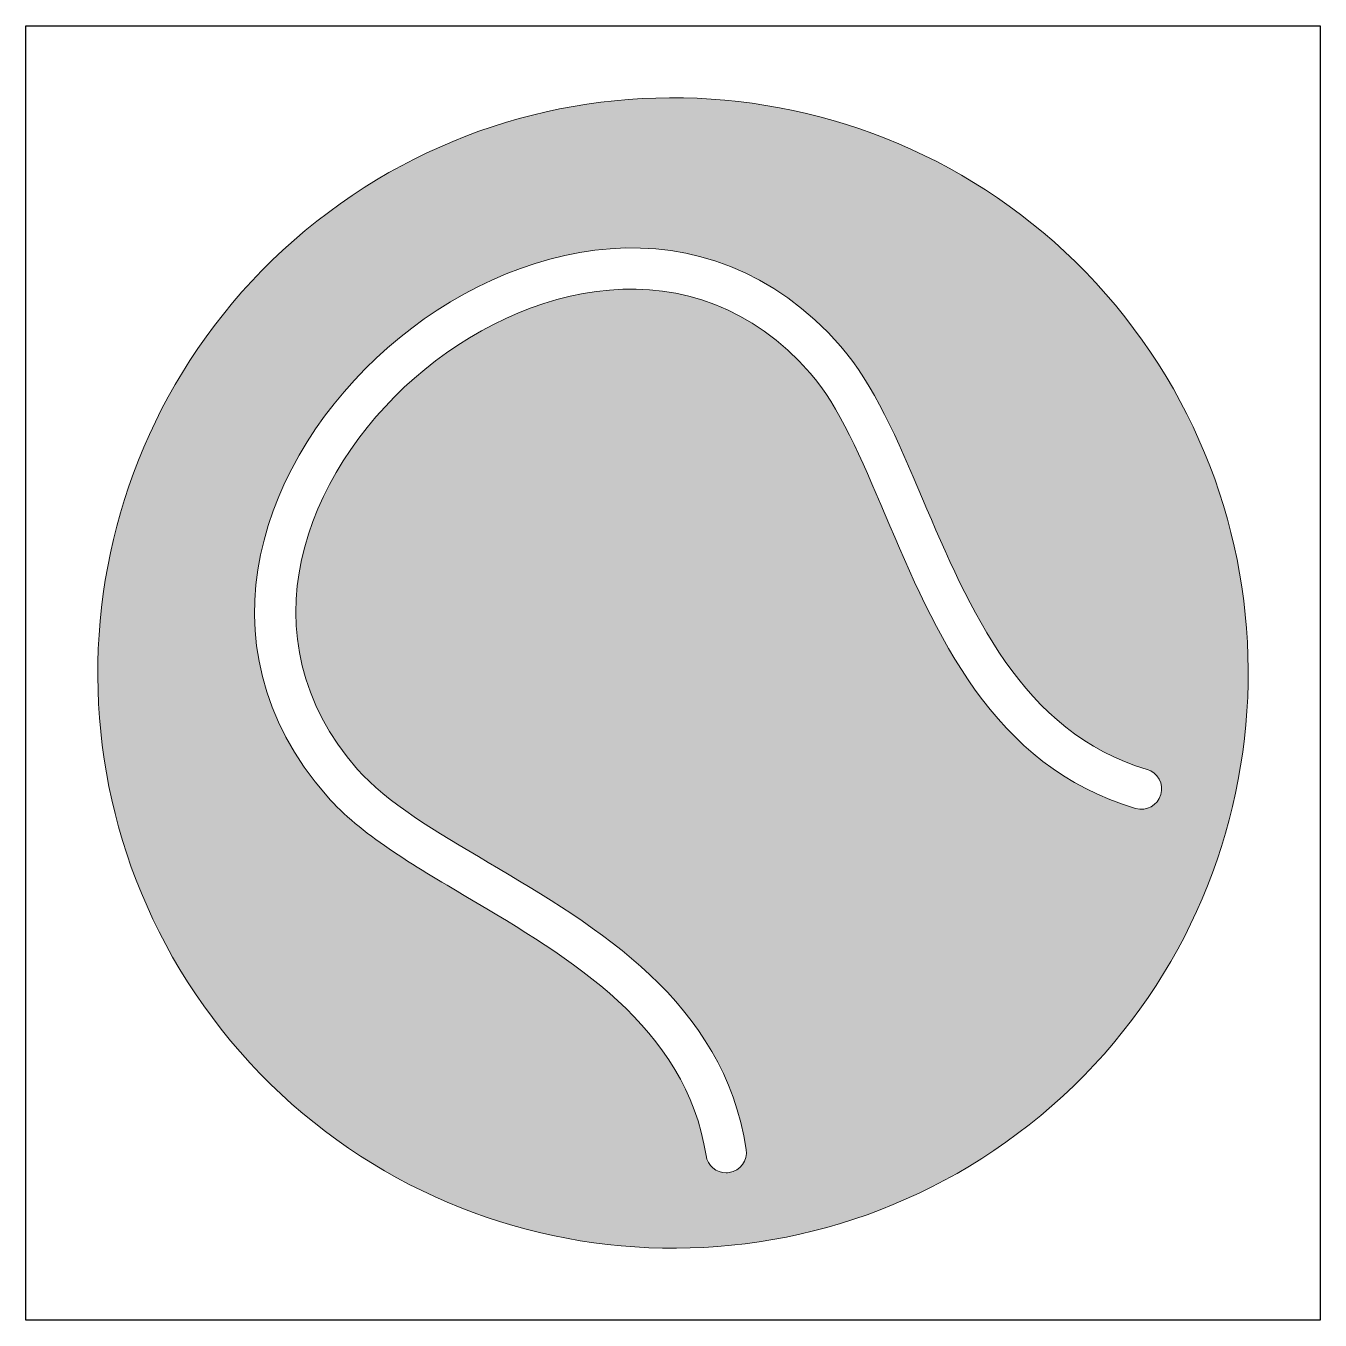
# Model space of a CAD drawing. Header units: inches. Extents: x 0 to 114, y 0 to 114.
import ezdxf

# ---------------------------------------------------------------- set-up
doc = ezdxf.new("R2010")
doc.units = ezdxf.units.IN
doc.header["$MEASUREMENT"] = 0
doc.layers.add('Image Background', color=7, linetype='Continuous')
doc.layers.add('Layer 1', color=7, linetype='Continuous')
picture_1 = doc.add_image_def('image1.png', size_in_pixel=(1350, 1350))

msp = doc.modelspace()

# ---------------------------------------------------------------- hatches: boundary and pattern name
at = {"layer": 'Layer 1', "true_color": 0x57b6dd}
h = msp.add_hatch(color=143, dxfattribs=at)
h.dxf.hatch_style = 2
edge = h.paths.add_edge_path()
edge.add_spline(control_points=[(95.37, 90.62), (76.88, 111.72), (44.79, 113.85), (23.68, 95.37), (2.58, 76.88), (0.45, 44.79), (18.93, 23.68), (37.42, 2.58), (69.51, 0.45), (90.62, 18.93), (111.72, 37.42), (113.85, 69.51), (95.37, 90.62)], knot_values=[0, 0, 0, 0, 1, 1, 1, 2, 2, 2, 3, 3, 3, 4, 4, 4, 4], degree=3, periodic=1)
edge = h.paths.add_edge_path()
edge.add_spline(control_points=[(98.01, 45.19), (85.32, 48.91), (80.31, 60.71), (75.89, 71.12), (73.79, 76.07), (71.81, 80.74), (69.27, 83.63), (59, 95.36), (43.95, 91.62), (34.31, 83.19), (24.7, 74.76), (19.03, 60.36), (29.3, 48.63), (31.83, 45.73), (36.2, 43.15), (40.83, 40.42), (50.57, 34.66), (61.6, 28.14), (63.61, 15.07), (63.76, 14.09), (63.09, 13.18), (62.11, 13.03), (62.02, 13.01), (61.93, 13.01), (61.84, 13.01), (60.97, 13.01), (60.2, 13.64), (60.07, 14.53), (58.32, 25.92), (48.06, 31.98), (39.01, 37.33), (34.13, 40.21), (29.52, 42.94), (26.6, 46.26), (14.71, 59.85), (21.04, 76.32), (31.95, 85.88), (42.89, 95.46), (60.07, 99.58), (71.97, 85.99), (74.88, 82.67), (76.97, 77.74), (79.19, 72.52), (83.3, 62.85), (87.95, 51.88), (99.02, 48.63), (99.97, 48.36), (100.51, 47.36), (100.23, 46.41), (99.95, 45.46), (98.96, 44.91), (98.01, 45.19)], knot_values=[0, 0, 0, 0, 1, 1, 1, 2, 2, 2, 3, 3, 3, 4, 4, 4, 5, 5, 5, 6, 6, 6, 7, 7, 7, 8, 8, 8, 9, 9, 9, 10, 10, 10, 11, 11, 11, 12, 12, 12, 13, 13, 13, 14, 14, 14, 15, 15, 15, 16, 16, 16, 17, 17, 17, 17], degree=3, periodic=1)

# ---------------------------------------------------------------- linework, layer by layer
at = {"layer": 'Layer 1', "lineweight": 0}
for points, knots in [([(95.37, 90.62), (76.88, 111.72), (44.79, 113.85), (23.68, 95.37), (2.58, 76.88), (0.45, 44.79), (18.93, 23.68), (37.42, 2.58), (69.51, 0.45), (90.62, 18.93), (111.72, 37.42), (113.85, 69.51), (95.37, 90.62)], [0, 0, 0, 0, 1, 1, 1, 2, 2, 2, 3, 3, 3, 4, 4, 4, 4]), ([(98.01, 45.19), (85.32, 48.91), (80.31, 60.71), (75.89, 71.12), (73.79, 76.07), (71.81, 80.74), (69.27, 83.63), (59, 95.36), (43.95, 91.62), (34.31, 83.19), (24.7, 74.76), (19.03, 60.36), (29.3, 48.63), (31.83, 45.73), (36.2, 43.15), (40.83, 40.42), (50.57, 34.66), (61.6, 28.14), (63.61, 15.07), (63.76, 14.09), (63.09, 13.18), (62.11, 13.03), (62.02, 13.01), (61.93, 13.01), (61.84, 13.01), (60.97, 13.01), (60.2, 13.64), (60.07, 14.53), (58.32, 25.92), (48.06, 31.98), (39.01, 37.33), (34.13, 40.21), (29.52, 42.94), (26.6, 46.26), (14.71, 59.85), (21.04, 76.32), (31.95, 85.88), (42.89, 95.46), (60.07, 99.58), (71.97, 85.99), (74.88, 82.67), (76.97, 77.74), (79.19, 72.52), (83.3, 62.85), (87.95, 51.88), (99.02, 48.63), (99.97, 48.36), (100.51, 47.36), (100.23, 46.41), (99.95, 45.46), (98.96, 44.91), (98.01, 45.19)], [0, 0, 0, 0, 1, 1, 1, 2, 2, 2, 3, 3, 3, 4, 4, 4, 5, 5, 5, 6, 6, 6, 7, 7, 7, 8, 8, 8, 9, 9, 9, 10, 10, 10, 11, 11, 11, 12, 12, 12, 13, 13, 13, 14, 14, 14, 15, 15, 15, 16, 16, 16, 17, 17, 17, 17])]:
    msp.add_open_spline(points, degree=3, knots=knots, dxfattribs=at)

# ---------------------------------------------------------------- pictures from other files: only their frames are drawn
at = {"layer": 'Image Background'}
image = msp.add_image(picture_1, insert=(0, 0), size_in_units=(114.3, 114.3), dxfattribs=at)

doc.saveas('drawing.dxf')
